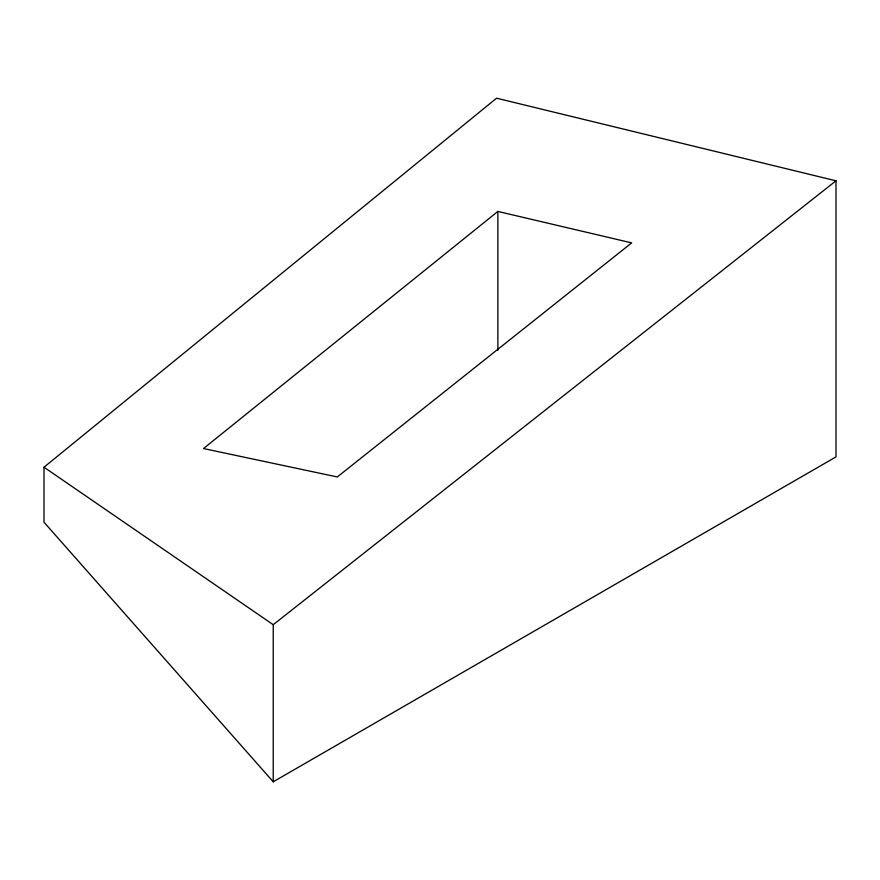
<?xml version="1.0" encoding="UTF-8"?>
<svg xmlns="http://www.w3.org/2000/svg" width="880" height="880" viewBox="0 0 880 880"><rect width="100%" height="100%" fill="white"/><g stroke="black" fill="none" stroke-linecap="round" stroke-linejoin="round"><path stroke-width="1.32" d="M44 467.214L496.573 98.197L836 180.807L836 456.885L273.229 781.803L44 522.214L44 467.214L273.229 624.701L273.229 781.803M497.871 211.431L203.511 448.547L337.315 476.96L631.675 242.88L497.871 211.431L497.871 350.24M273.229 624.701L836 180.807"/></g></svg>
